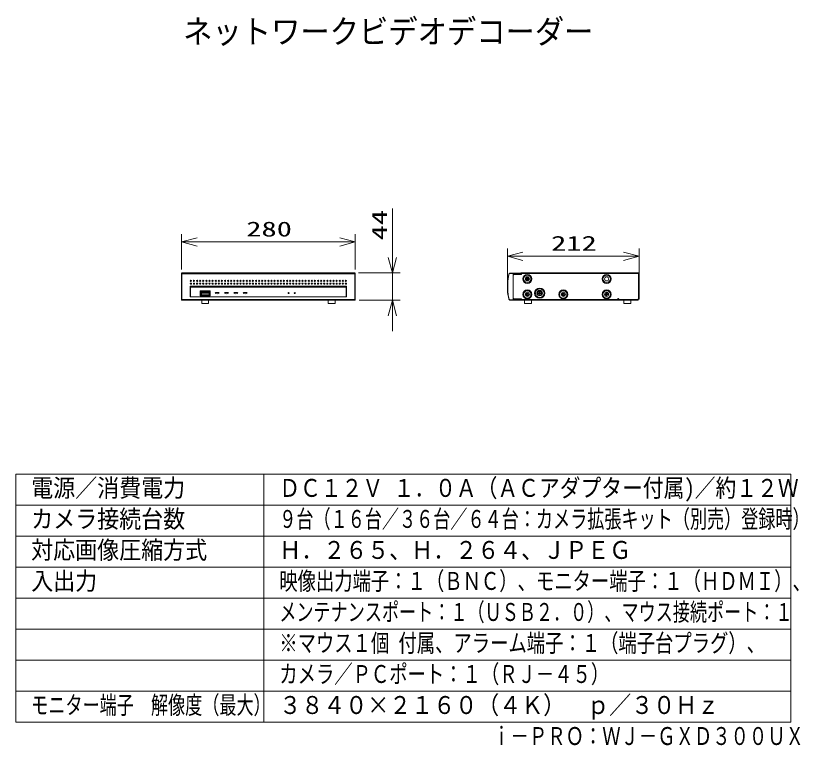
# Model space of a CAD drawing. Units: millimetres on the paper. Extents: x -62 to 64, y -58 to 59.
import ezdxf
from ezdxf.enums import TextEntityAlignment as Align

# ---------------------------------------------------------------- set-up
doc = ezdxf.new("R2010")
doc.units = ezdxf.units.MM
doc.layers.add('0-0_MOJI1', color=7, linetype='Continuous')
doc.layers.add('0-1_相当品', color=4, linetype='Continuous')
for name, color, linetype, lineweight in [('0-2_WAKU', 4, 'Continuous', 9), ('0-3_GAIKEI', 4, 'Continuous', 9), ('0-4_SUNPO', 7, 'Continuous', 9), ('0-5_0', 7, 'Continuous', 9)]:
    doc.layers.add(name, color=color, linetype=linetype, lineweight=lineweight)
doc.styles.add('ＭＳ ゴシック', font='')
doc.styles.get('ＭＳ ゴシック').set_extended_font_data('MS Gothic')

# ---------------------------------------------------------------- blocks, each defined once
blk = doc.blocks.new('_Open30')
at = {"layer": '0-5_0'}
blk.add_line((0, 0), (-1, 0), dxfattribs=at)
blk.add_lwpolyline([(-1, 0.2679), (0, 0), (-1, -0.2679)], dxfattribs=at)

msp = doc.modelspace()

# ---------------------------------------------------------------- linework, layer by layer
at = {"layer": '0-2_WAKU', "color": 3}
for p, q in [((62.532, -14.603), (-62.468, -14.603)), ((-62.468, -54.603), (-62.468, -14.603)), ((-22.468, -54.603), (-22.468, -14.603)), ((62.532, -54.603), (62.532, -14.603)), ((-62.468, -54.603), (62.532, -54.603))]:
    msp.add_line(p, q, dxfattribs=at)
at = {"layer": '0-2_WAKU'}
for p, q in [((62.532, -19.603), (-62.468, -19.603)), ((62.532, -24.603), (-62.468, -24.603)), ((-62.468, -29.603), (62.532, -29.603)), ((-62.468, -34.603), (62.532, -34.603)), ((-62.468, -39.603), (62.532, -39.603)), ((-62.468, -44.603), (62.532, -44.603)), ((-62.468, -49.603), (62.532, -49.603))]:
    msp.add_line(p, q, dxfattribs=at)
at = {"layer": '0-3_GAIKEI'}
for p, q in [((-35.71, 17.733), (-35.71, 17.805)), ((-35.64, 17.775), (-7.801, 17.775)), ((-8.03, 17.804), (-35.41, 17.804)), ((-34.75, 17.804), (-34.75, 17.805)), ((-8.69, 17.804), (-8.69, 17.805)), ((17.185, 17.723), (17.109, 17.646)), ((17.766, 17.733), (17.185, 17.723)), ((17.766, 17.783), (17.766, 17.455)), ((18.986, 17.705), (17.766, 17.733)), ((19.066, 17.746), (18.955, 17.555)), ((18.985, 17.804), (18.987, 17.804)), ((19.016, 17.775), (19.016, 17.774)), ((19.016, 17.774), (19.016, 17.705)), ((19.066, 17.805), (19.066, 17.555)), ((37.926, 17.625), (37.926, 17.805)), ((-7.803, 17.674), (-35.637, 17.674)), ((-30.62, 16.56), (-30.62, 16.51)), ((17.766, 17.455), (17.766, 13.755)), ((17.866, 17.555), (19.066, 17.555)), ((19.016, 17.705), (18.986, 17.705)), ((18.987, 17.676), (19.016, 17.705)), ((37.926, 17.705), (19.066, 17.705)), ((38.036, 17.625), (37.926, 17.625)), ((37.936, 17.625), (37.936, 13.525)), ((-34.323, 15.613), (-34.323, 15.182)), ((-34.31, 15.455), (-34.31, 15.505)), ((-34.31, 15.455), (-34.31, 14.035)), ((-9.17, 15.703), (-34.271, 15.703)), ((-9.18, 15.555), (-34.26, 15.555)), ((-9.25, 15.535), (-34.23, 15.535)), ((-30.695, 16.185), (-30.703, 16.185)), ((-9.17, 14.035), (-9.17, 15.455)), ((-9.13, 14.005), (-9.13, 15.505)), ((-9.118, 15.613), (-9.118, 15.182)), ((-34.31, 14.005), (-34.31, 14.035)), ((-34.264, 13.945), (-9.177, 13.945)), ((-34.23, 13.955), (-34.26, 13.955)), ((-34.23, 13.955), (-9.25, 13.955)), ((-32.725, 14.945), (-32.725, 14.145)), ((-32.725, 14.945), (-31.095, 14.945)), ((-31.095, 14.145), (-32.725, 14.145)), ((-32.675, 14.87), (-32.675, 14.22)), ((-32.625, 14.92), (-31.195, 14.92)), ((-32.625, 14.707), (-32.625, 14.387)), ((-31.195, 14.17), (-32.625, 14.17)), ((-32.539, 14.737), (-32.595, 14.737)), ((-32.539, 14.357), (-32.595, 14.357)), ((-32.535, 14.311), (-32.535, 14.783)), ((-32.515, 14.803), (-31.305, 14.803)), ((-31.305, 14.291), (-32.515, 14.291)), ((-32.47, 14.806), (-32.47, 14.863)), ((-32.47, 14.287), (-32.47, 14.231)), ((-32.465, 14.693), (-32.465, 14.549)), ((-32.465, 14.553), (-32.425, 14.589)), ((-32.465, 14.549), (-31.355, 14.549)), ((-31.38, 14.893), (-32.44, 14.893)), ((-32.44, 14.201), (-31.38, 14.201)), ((-32.425, 14.733), (-31.395, 14.733)), ((-32.425, 14.711), (-31.395, 14.711)), ((-31.395, 14.589), (-31.355, 14.553)), ((-31.355, 14.549), (-31.355, 14.693)), ((-31.35, 14.863), (-31.35, 14.806)), ((-31.35, 14.231), (-31.35, 14.287)), ((-31.305, 14.833), (-31.343, 14.833)), ((-31.285, 14.783), (-31.285, 14.311)), ((-31.225, 14.737), (-31.282, 14.737)), ((-31.282, 14.357), (-31.225, 14.357)), ((-31.255, 14.744), (-31.255, 14.783)), ((-31.195, 14.387), (-31.195, 14.707)), ((-31.145, 14.22), (-31.145, 14.87)), ((-31.095, 14.145), (-31.095, 14.945)), ((-9.18, 13.955), (-9.25, 13.955)), ((16.877, 14.426), (16.872, 14.436)), ((21.831, 14.515), (21.831, 14.595)), ((21.926, 14.595), (21.831, 14.595)), ((21.926, 14.515), (21.831, 14.515)), ((21.976, 14.37), (21.976, 14.465)), ((22.056, 14.37), (21.976, 14.37)), ((22.056, 14.465), (22.056, 14.37)), ((22.201, 14.595), (22.106, 14.595)), ((22.201, 14.515), (22.106, 14.515)), ((22.201, 14.515), (22.201, 14.595)), ((32.631, 14.315), (32.631, 14.395)), ((32.726, 14.395), (32.631, 14.395)), ((32.726, 14.315), (32.631, 14.315)), ((32.776, 14.17), (32.776, 14.265)), ((32.856, 14.17), (32.776, 14.17)), ((32.856, 14.265), (32.856, 14.17)), ((33.001, 14.395), (32.906, 14.395)), ((33.001, 14.315), (32.906, 14.315)), ((33.001, 14.315), (33.001, 14.395)), ((-35.71, 13.426), (-35.66, 13.426)), ((-35.66, 13.426), (-35.64, 13.437)), ((-35.64, 13.437), (-7.801, 13.437)), ((-35.637, 13.535), (-7.803, 13.535)), ((-34.8, 13.405), (-34.8, 13.405)), ((-32.47, 12.905), (-32.47, 13.405)), ((-31.37, 12.905), (-32.47, 12.905)), ((-31.37, 12.905), (-31.37, 13.405)), ((-30.88, 13.405), (-30.88, 13.405)), ((-26.81, 13.405), (-26.81, 13.405)), ((-21.817, 13.405), (-21.817, 13.405)), ((-21.721, 13.406), (-21.719, 13.406)), ((-21.624, 13.405), (-21.624, 13.405)), ((-12.56, 13.405), (-12.56, 13.405)), ((-12.07, 12.905), (-12.07, 13.405)), ((-10.97, 12.905), (-12.07, 12.905)), ((-10.97, 12.905), (-10.97, 13.405)), ((-8.64, 13.405), (-8.64, 13.405)), ((-7.78, 13.426), (-7.801, 13.437)), ((-7.78, 13.426), (-7.73, 13.426)), ((17.766, 13.755), (17.766, 13.426)), ((18.987, 13.605), (17.766, 13.626)), ((17.766, 13.476), (18.986, 13.504)), ((18.986, 13.405), (17.766, 13.426)), ((17.866, 13.655), (19.066, 13.655)), ((18.987, 13.405), (18.985, 13.405)), ((19.016, 13.504), (18.986, 13.504)), ((18.987, 13.405), (18.986, 13.405)), ((19.016, 13.605), (18.987, 13.605)), ((19.016, 13.605), (18.987, 13.605)), ((19.016, 13.605), (19.016, 13.434)), ((19.016, 13.505), (19.066, 13.505)), ((19.066, 13.405), (19.066, 13.655)), ((19.066, 13.505), (34.556, 13.505)), ((19.586, 13.405), (19.586, 12.905)), ((19.586, 12.905), (20.686, 12.905)), ((20.686, 13.405), (20.686, 12.905)), ((34.556, 13.405), (34.556, 13.585)), ((34.756, 13.525), (34.556, 13.525)), ((34.756, 13.585), (34.756, 13.415)), ((37.835, 13.515), (34.756, 13.515)), ((35.586, 13.405), (35.586, 12.905)), ((35.586, 12.905), (36.686, 12.905)), ((36.686, 13.405), (36.686, 12.905)), ((38.036, 13.585), (37.835, 13.585)), ((37.835, 13.415), (37.835, 13.585))]:
    msp.add_line(p, q, dxfattribs=at)
at = {"layer": '0-3_GAIKEI', "color": 7}
for p, q in [((-35.71, 13.405), (-35.71, 17.733)), ((-35.62, 17.805), (-7.82, 17.805)), ((-7.73, 17.805), (-7.73, 13.405)), ((17.157, 17.764), (17.072, 17.678)), ((17.766, 17.783), (17.178, 17.773)), ((18.985, 17.804), (17.766, 17.783)), ((37.936, 17.805), (19.066, 17.805)), ((38.036, 17.625), (38.036, 13.585)), ((-35.71, 13.405), (-35.681, 13.405)), ((-21.817, 13.405), (-35.681, 13.405)), ((-7.759, 13.405), (-21.624, 13.405)), ((-8.03, 13.405), (-21.624, 13.405)), ((-7.759, 13.405), (-7.73, 13.405)), ((17.157, 13.446), (17.072, 13.531)), ((17.766, 13.426), (17.178, 13.437)), ((17.766, 13.426), (18.985, 13.405)), ((19.066, 13.405), (37.816, 13.405))]:
    msp.add_line(p, q, dxfattribs=at)
at = {"layer": '0-3_GAIKEI'}
for points in [[(18.987, 17.676), (18.914, 17.603), (17.766, 17.583)], [(-31.395, 14.589), (-32.425, 14.589), (-32.425, 14.711), (-32.451, 14.724)], [(-31.37, 14.724), (-31.395, 14.711), (-31.395, 14.589)], [(22.056, 14.645), (22.056, 14.74), (21.976, 14.74), (21.976, 14.645)], [(32.856, 14.445), (32.856, 14.54), (32.776, 14.54), (32.776, 14.445)], [(17.766, 13.476), (17.185, 13.487), (17.109, 13.563)]]:
    msp.add_lwpolyline(points, dxfattribs=at)
for centre, radius in [((-34.22, 16.535), 0.103), ((-33.72, 16.535), 0.103), ((-33.22, 16.535), 0.103), ((-32.72, 16.535), 0.103), ((-32.22, 16.535), 0.103), ((-31.72, 16.535), 0.103), ((-31.22, 16.535), 0.103), ((-30.72, 16.535), 0.103), ((-30.22, 16.535), 0.103), ((-29.72, 16.535), 0.103), ((-29.22, 16.535), 0.103), ((-28.72, 16.535), 0.103), ((-28.22, 16.535), 0.103), ((-27.72, 16.535), 0.103), ((-27.22, 16.535), 0.103), ((-26.72, 16.535), 0.103), ((-26.22, 16.535), 0.103), ((-25.72, 16.535), 0.103), ((-25.22, 16.535), 0.103), ((-24.72, 16.535), 0.103), ((-24.22, 16.535), 0.103), ((-23.72, 16.535), 0.103), ((-23.22, 16.535), 0.103), ((-22.72, 16.535), 0.103), ((-22.22, 16.535), 0.103), ((-21.72, 16.535), 0.103), ((-21.22, 16.535), 0.103), ((-20.72, 16.535), 0.103), ((-20.22, 16.535), 0.103), ((-19.72, 16.535), 0.103), ((-19.22, 16.535), 0.103), ((-18.72, 16.535), 0.103), ((-18.22, 16.535), 0.103), ((-17.72, 16.535), 0.103), ((-17.22, 16.535), 0.103), ((-16.72, 16.535), 0.103), ((-16.22, 16.535), 0.103), ((-15.72, 16.535), 0.103), ((-15.22, 16.535), 0.103), ((-14.72, 16.535), 0.103), ((-14.22, 16.535), 0.103), ((-13.72, 16.535), 0.103), ((-13.22, 16.535), 0.103), ((-12.72, 16.535), 0.103), ((-12.22, 16.535), 0.103), ((-11.72, 16.535), 0.103), ((-11.22, 16.535), 0.103), ((-10.72, 16.535), 0.103), ((-10.22, 16.535), 0.103), ((-9.72, 16.535), 0.103), ((-9.22, 16.535), 0.103), ((20.016, 16.855), 0.725), ((20.016, 16.855), 0.597), ((20.016, 16.855), 0.335), ((20.016, 16.855), 0.21), ((20.016, 16.855), 0.12), ((32.816, 16.855), 0.725), ((32.816, 16.855), 0.597), ((32.816, 16.855), 0.335), ((-34.22, 16.085), 0.103), ((-33.72, 16.085), 0.103), ((-33.22, 16.085), 0.103), ((-32.72, 16.085), 0.103), ((-32.22, 16.085), 0.103), ((-31.72, 16.085), 0.103), ((-31.22, 16.085), 0.103), ((-30.72, 16.085), 0.103), ((-30.22, 16.085), 0.103), ((-29.72, 16.085), 0.103), ((-29.22, 16.085), 0.103), ((-28.72, 16.085), 0.103), ((-28.22, 16.085), 0.103), ((-27.72, 16.085), 0.103), ((-27.22, 16.085), 0.103), ((-26.72, 16.085), 0.103), ((-26.22, 16.085), 0.103), ((-25.72, 16.085), 0.103), ((-25.22, 16.085), 0.103), ((-24.72, 16.085), 0.103), ((-24.22, 16.085), 0.103), ((-23.72, 16.085), 0.103), ((-23.22, 16.085), 0.103), ((-22.72, 16.085), 0.103), ((-22.22, 16.085), 0.103), ((-21.72, 16.085), 0.103), ((-21.22, 16.085), 0.103), ((-20.72, 16.085), 0.103), ((-20.22, 16.085), 0.103), ((-19.72, 16.085), 0.103), ((-19.22, 16.085), 0.103), ((-18.72, 16.085), 0.103), ((-18.22, 16.085), 0.103), ((-17.72, 16.085), 0.103), ((-17.22, 16.085), 0.103), ((-16.72, 16.085), 0.103), ((-16.22, 16.085), 0.103), ((-15.72, 16.085), 0.103), ((-15.22, 16.085), 0.103), ((-14.72, 16.085), 0.103), ((-14.22, 16.085), 0.103), ((-13.72, 16.085), 0.103), ((-13.22, 16.085), 0.103), ((-12.72, 16.085), 0.103), ((-12.22, 16.085), 0.103), ((-11.72, 16.085), 0.103), ((-11.22, 16.085), 0.103), ((-10.72, 16.085), 0.103), ((-10.22, 16.085), 0.103), ((-9.72, 16.085), 0.103), ((-9.22, 16.085), 0.103), ((22.016, 14.555), 0.825), ((22.016, 14.555), 0.697), ((-18.47, 14.565), 0.075), ((-17.47, 14.565), 0.075), ((20.016, 14.355), 0.725), ((20.016, 14.355), 0.597), ((20.016, 14.355), 0.335), ((20.016, 14.355), 0.21), ((20.016, 14.355), 0.12), ((22.016, 14.555), 0.435), ((22.016, 14.555), 0.315), ((25.816, 14.355), 0.725), ((25.816, 14.355), 0.597), ((25.816, 14.355), 0.335), ((25.816, 14.355), 0.21), ((25.816, 14.355), 0.12), ((32.816, 14.355), 0.725), ((32.816, 14.355), 0.597), ((32.816, 14.355), 0.335), ((32.816, 14.355), 0.304)]:
    msp.add_circle(centre, radius, dxfattribs=at)
at = {"layer": '0-3_GAIKEI', "color": 7}
for centre, radius, start, end in [((-35.62, 17.705), 0.1, 90, 154.15905), ((37.936, 17.705), 0.1, 0, 90), ((23.819, 15.83), 7, 164.80479, 178.38673), ((31.816, 15.605), 15, 178.38672, 181.61328), ((23.819, 15.379), 7, 181.61328, 195.19522), ((37.816, 13.525), 0.12, 270, 0)]:
    msp.add_arc(centre, radius, start, end, dxfattribs=at)
at = {"layer": '0-3_GAIKEI'}
for centre, radius, start, end in [((-7.82, 17.705), 0.1, 25.84292, 90), ((17.179, 17.743), 0.03, 90, 134.99681), ((17.179, 17.743), 0.03, 90, 135), ((18.986, 17.774), 0.03, 1.94274, 90), ((18.987, 17.775), 0.029, 0, 90), ((-229.185, 15.851), 193.518, 0.0522, 0.53557), ((185.745, 15.851), 193.518, 179.46443, 179.9478), ((23.817, 15.83), 6.95, 164.84862, 178.38673), ((17.093, 17.657), 0.03, 135.0042, 164.8045), ((17.866, 17.455), 0.1, 90, 180), ((-229.185, 15.359), 193.518, 359.46443, 359.9478), ((-465.201, 15.605), 429.534, 359.94373, 0.05627), ((-34.234, 15.622), 0.0894, 114.43965, 185.69145), ((161.968, 15.369), 196.291, 180.05468, 180.40064), ((-34.26, 15.505), 0.05, 90, 180), ((-34.23, 15.455), 0.08, 90, 180), ((-32.62, 15.855), 0.15, 107.16772, 119.83381), ((-9.25, 15.455), 0.08, 0, 90), ((-9.18, 15.505), 0.05, 0, 90), ((-9.209, 15.62), 0.0919, 355.41943, 64.44938), ((-205.409, 15.369), 196.291, 359.59936, 359.94532), ((421.761, 15.605), 429.534, 179.94373, 180.05627), ((185.745, 15.359), 193.518, 180.0522, 180.53557), ((31.814, 15.605), 14.95, 178.38672, 181.61328), ((23.817, 15.379), 6.95, 181.61328, 195.15139), ((-34.265, 13.998), 0.0531, 181.47201, 271.14725), ((-34.26, 14.005), 0.05, 180, 270), ((-32.625, 14.87), 0.05, 90, 180), ((-32.625, 14.22), 0.05, 180, 270), ((-32.595, 14.707), 0.03, 90, 180), ((-32.595, 14.387), 0.03, 180, 270), ((-32.539, 14.739), 0.0028, 270, 315.95648), ((-32.539, 14.74), 0.0035, 270, 290.12428), ((-32.539, 14.353), 0.0034, 69.38444, 90), ((-32.539, 14.354), 0.0028, 43.61831, 68.35813), ((-32.54, 14.74), 0.0038, 316.87009, 337.0439), ((-32.54, 14.353), 0.0039, 23.01316, 42.94214), ((-32.543, 14.742), 0.0075, 336.81454, 349.25748), ((-32.543, 14.352), 0.0073, 10.54389, 23.10575), ((-32.551, 14.35), 0.0152, 0, 10.87483), ((-32.515, 14.783), 0.02, 90, 180), ((-32.565, 14.744), 0.03, 356.04707, 0), ((-32.55, 14.743), 0.0151, 348.9226, 0), ((-32.566, 14.349), 0.0307, 0, 3.86629), ((-32.515, 14.311), 0.02, 180, 270), ((-32.478, 14.833), 0.0305, 270, 273.91818), ((-32.478, 14.261), 0.03, 86.03623, 90), ((-32.477, 14.818), 0.0151, 270, 281.00496), ((-32.477, 14.275), 0.0151, 78.91194, 86.2038), ((-32.475, 14.81), 0.0073, 280.6777, 293.20722), ((-32.475, 14.283), 0.0074, 66.81006, 79.24873), ((-32.474, 14.807), 0.0038, 293.08029, 313.05575), ((-32.474, 14.286), 0.0038, 46.85657, 67.03101), ((-32.474, 14.806), 0.0035, 339.56412, 0), ((-32.473, 14.806), 0.0028, 313.80799, 338.58919), ((-32.473, 14.287), 0.0028, 0, 45.9522), ((-32.474, 14.287), 0.0035, 0, 20.11157), ((-32.44, 14.863), 0.03, 90, 180), ((-32.44, 14.231), 0.03, 180, 270), ((-32.425, 14.693), 0.04, 90, 180), ((-31.395, 14.693), 0.04, 0, 90), ((-31.38, 14.863), 0.03, 0, 90), ((-31.38, 14.231), 0.03, 270, 0), ((-31.347, 14.806), 0.0035, 180, 200.24633), ((-31.318, 14.842), 0.0321, 180, 185.01262), ((-31.336, 14.841), 0.014, 184.70067, 195.52704), ((-31.343, 14.839), 0.0068, 195.26545, 214.22289), ((-31.347, 14.806), 0.0028, 201.16121, 226.01062), ((-31.347, 14.807), 0.0038, 226.86778, 246.93934), ((-31.347, 14.287), 0.0028, 133.78262, 158.5048), ((-31.347, 14.286), 0.0038, 113.0857, 133.08215), ((-31.347, 14.287), 0.0034, 159.51021, 180), ((-31.345, 14.838), 0.0048, 215.18206, 239.45206), ((-31.345, 14.81), 0.0074, 246.74409, 259.23269), ((-31.345, 14.283), 0.0073, 100.60826, 113.17934), ((-31.344, 14.839), 0.0066, 240.38872, 259.50544), ((-31.344, 14.818), 0.0151, 258.90586, 270), ((-31.344, 14.275), 0.0152, 90, 100.93688), ((-31.343, 14.846), 0.0129, 259.29882, 270), ((-31.343, 14.833), 0.0302, 266.04663, 270), ((-31.343, 14.26), 0.0306, 90, 93.89495), ((-31.305, 14.783), 0.05, 0, 90), ((-31.305, 14.783), 0.02, 0, 90), ((-31.305, 14.311), 0.02, 270, 0), ((-31.255, 14.744), 0.0307, 180, 183.86629), ((-31.27, 14.743), 0.0152, 180, 190.87483), ((-31.278, 14.742), 0.0073, 190.54389, 203.10575), ((-31.281, 14.74), 0.0039, 203.01316, 222.94214), ((-31.278, 14.352), 0.0075, 156.81454, 169.25748), ((-31.27, 14.35), 0.0151, 168.9226, 180), ((-31.255, 14.349), 0.03, 176.04707, 180), ((-31.282, 14.739), 0.0028, 223.61831, 248.35813), ((-31.282, 14.354), 0.0028, 90, 135.95648), ((-31.281, 14.353), 0.0038, 136.87009, 157.0439), ((-31.282, 14.74), 0.0034, 249.38444, 270), ((-31.282, 14.353), 0.0035, 90, 110.12428), ((-31.249, 14.743), 0.0067, 190.34091, 209.33878), ((-31.242, 14.744), 0.013, 180, 190.5383), ((-31.25, 14.742), 0.0048, 210.25741, 234.54691), ((-31.249, 14.744), 0.0067, 235.50685, 254.49988), ((-31.247, 14.751), 0.0138, 254.25879, 265.25119), ((-31.246, 14.769), 0.032, 264.94965, 270), ((-31.225, 14.707), 0.03, 0, 90), ((-31.225, 14.387), 0.03, 270, 0), ((-31.195, 14.87), 0.05, 0, 90), ((-31.195, 14.22), 0.05, 270, 0), ((-9.25, 14.035), 0.08, 270, 0), ((-9.18, 14.005), 0.05, 270, 0), ((-9.182, 14.005), 0.0603, 275.24084, 352.14001), ((17.176, 14.565), 0.33, 164.99378, 202.85825), ((16.895, 14.434), 0.0203, 204.79601, 225.72587), ((16.895, 14.434), 0.02, 225.9212, 243.10215), ((21.926, 14.645), 0.05, 270, 0), ((21.926, 14.465), 0.05, 0, 90), ((22.106, 14.645), 0.05, 180, 270), ((22.106, 14.465), 0.05, 90, 180), ((32.726, 14.445), 0.05, 270, 0), ((32.726, 14.265), 0.05, 0, 90), ((32.906, 14.445), 0.05, 180, 270), ((32.906, 14.265), 0.05, 90, 180), ((-35.66, 13.476), 0.05, 180, 270), ((-21.739, 10.735), 2.672, 89.62601, 91.67198), ((-21.702, 10.735), 2.672, 88.32802, 90.37399), ((-8.26, 13.525), 0.12, 270, 275.39687), ((-7.78, 13.476), 0.05, 270, 0), ((17.093, 13.553), 0.03, 195.19551, 224.9958), ((17.093, 13.553), 0.03, 195.19524, 225), ((17.179, 13.467), 0.03, 225.00319, 270), ((17.179, 13.467), 0.03, 225, 270), ((17.866, 13.755), 0.1, 180, 270), ((18.987, 13.434), 0.029, 270, 0), ((34.656, 13.585), 0.1, 0, 180)]:
    msp.add_arc(centre, radius, start, end, dxfattribs=at)
for centre in [(-29.97, 14.565), (-28.47, 14.565), (-26.97, 14.565), (-25.47, 14.565)]:
    msp.add_ellipse(centre, major_axis=(0.315, 0), ratio=0.365079, dxfattribs=at)
at = {"layer": '0-4_SUNPO'}
for p, q in [((-1.73, 20.305), (-1.73, 28.221)), ((-35.71, 18.373), (-35.71, 24.055)), ((-7.73, 18.373), (-7.73, 24.055)), ((-33.21, 22.805), (-10.23, 22.805)), ((16.816, 16.23), (16.816, 21.751)), ((38.036, 16.23), (38.036, 21.751)), ((19.316, 20.501), (35.536, 20.501)), ((-7.195, 17.805), (-0.48, 17.805)), ((-1.73, 13.405), (-1.73, 17.805)), ((-7.105, 13.405), (-0.48, 13.405)), ((-1.73, 10.905), (-1.73, 8.405))]:
    msp.add_line(p, q, dxfattribs=at)

# ---------------------------------------------------------------- block references
at = {"layer": '0-4_SUNPO', "xscale": 2.5, "yscale": 2.5}
for p, rotation in [((-35.71, 22.805), 180), ((-1.73, 17.805), 270), ((16.816, 20.501), 180), ((-1.73, 13.405), 90)]:
    msp.add_blockref('_Open30', p, dxfattribs=dict(at, rotation=rotation))
for p in [(-7.73, 22.805), (38.036, 20.501)]:
    msp.add_blockref('_Open30', p, dxfattribs=at)

# ---------------------------------------------------------------- texts
at = {"layer": '0-0_MOJI1', "style": 'ＭＳ ゴシック'}
for s, height, width, p in [('ネットワークビデオデコーダー', 3.849, 0.9, (-35.468, 53.657)), ('電源／消費電力', 2.889, 0.9, (-59.968, -19.158)), ('ＤＣ１２Ｖ １．０Ａ（ＡＣアダプター付属)／約１２Ｗ', 2.889, 0.85, (-19.968, -19.158)), ('カメラ接続台数', 2.889, 0.9, (-59.968, -24.158)), ('９台（１６台／３６台／６４台：カメラ拡張キット（別売）登録時）', 2.889, 0.7, (-19.968, -24.158)), ('対応画像圧縮方式', 2.889, 0.9, (-59.968, -29.158)), ('Ｈ．２６５、Ｈ．２６４、ＪＰＥＧ', 2.889, 0.9, (-19.968, -29.158)), ('入出力', 2.889, 0.9, (-59.968, -34.158)), ('映像出力端子：１（ＢＮＣ）、モニター端子：１（ＨＤＭＩ）、', 2.889, 0.75, (-19.968, -34.158)), ('メンテナンスポート：１（ＵＳＢ２．０）、マウス接続ポート：１', 2.889, 0.7, (-19.968, -39.158)), ('※マウス１個 付属、アラーム端子：１（端子台プラグ）、', 2.889, 0.75, (-19.968, -44.158)), ('カメラ／ＰＣポート：１（ＲＪ－４５）', 2.889, 0.75, (-19.968, -49.158)), ('モニター端子\u3000解像度（最大）', 2.889, 0.7, (-59.968, -54.158)), ('３８４０×２１６０（４Ｋ）\u3000ｐ／３０Ｈｚ', 2.889, 0.9, (-19.968, -54.158))]:
    msp.add_text(s, height=height, dxfattribs=dict(at, width=width)).set_placement(p, align=Align.BOTTOM_LEFT)
at = {"layer": '0-1_相当品', "style": 'ＭＳ ゴシック', "width": 0.75}
msp.add_text('ｉ－ＰＲＯ：ＷＪ－ＧＸＤ３００ＵＸ', height=2.889, dxfattribs=at).set_placement((14.372, -59.158), align=Align.BOTTOM_LEFT)
at = {"layer": '0-4_SUNPO', "style": 'ＭＳ ゴシック', "width": 1.5}
msp.add_text('44', height=2.405, rotation=90, dxfattribs=at).set_placement((-1.893, 23.073), align=Align.BOTTOM_LEFT)
for s, p in [('280', (-25.292, 22.967)), ('212', (23.855, 20.664))]:
    msp.add_text(s, height=2.405, dxfattribs=at).set_placement(p, align=Align.BOTTOM_LEFT)

doc.saveas('drawing.dxf')
